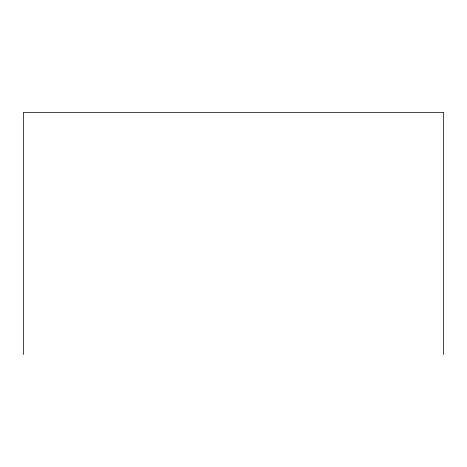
<?xml version="1.0" encoding="UTF-8"?>
<svg xmlns="http://www.w3.org/2000/svg" width="467" height="467" viewBox="0 0 467 467"><rect width="100%" height="100%" fill="white"/><g stroke="black" fill="none" stroke-linecap="round" stroke-linejoin="round"><path stroke-width="0.7" d="M443.65 354.576L443.65 112.424L23.35 112.424L23.35 354.576"/></g></svg>
